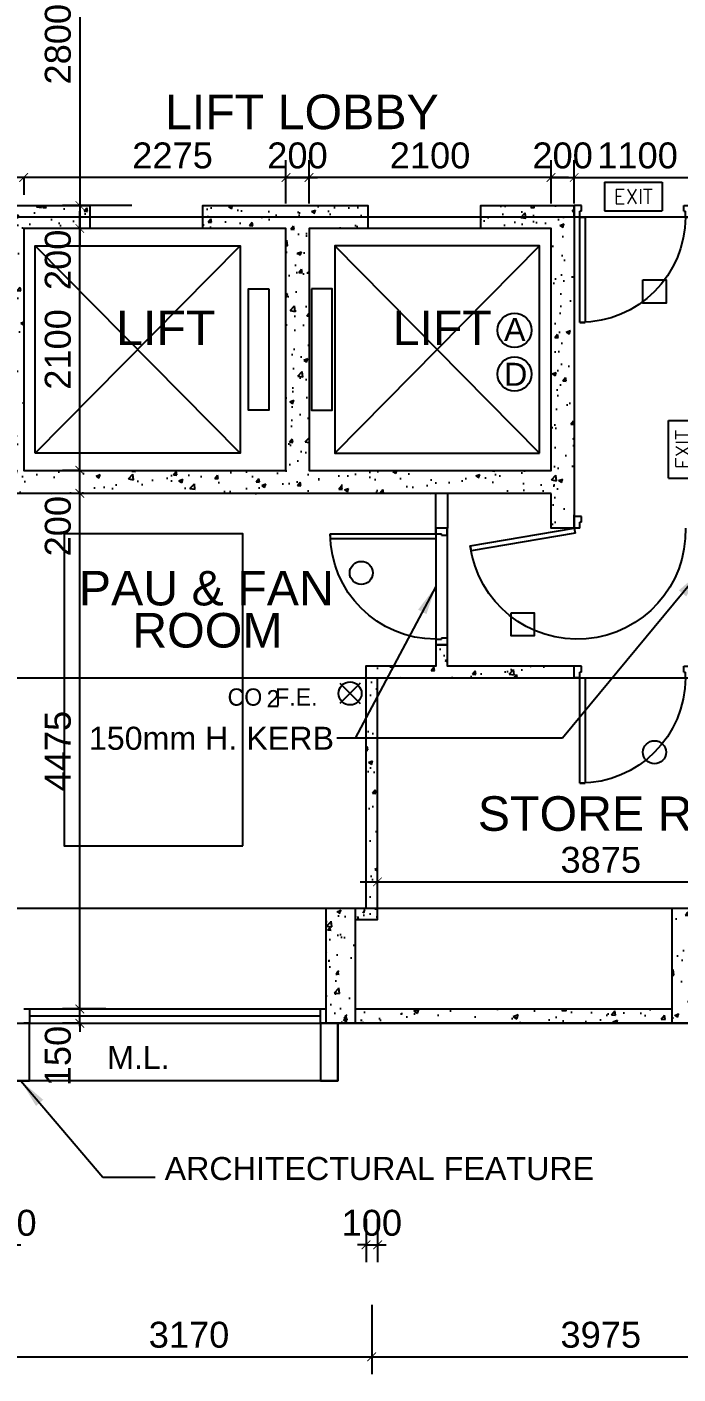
# Model space of a CAD drawing. Header units: millimetres. Extents: x 1500 to 71987, y 7230 to 49618.
# Drawn here: x 46278 to 51926, y 16955 to 28650 of the extents above; entities that cross this region are included whole.
import ezdxf
from ezdxf.enums import TextEntityAlignment as Align

# ---------------------------------------------------------------- set-up
doc = ezdxf.new("R2010")
doc.units = ezdxf.units.MM
doc.header["$MEASUREMENT"] = 0
doc.linetypes.add('CENTERX2', pattern=[101.6, 63.5, -12.7, 12.7, -12.7])
doc.layers.get('0').update_dxf_attribs({"color": 8})
doc.layers.get('Defpoints').update_dxf_attribs({"color": 8})
for name, color, linetype in [('Architectural Features', 8, 'Continuous'), ('arrow', 8, 'Continuous'), ('DLN314__', 8, 'Continuous'), ('DLN315__', 8, 'Continuous'), ('Door', 8, 'Continuous'), ('FS', 8, 'Continuous'), ('FSD', 8, 'Continuous'), ('GBP Dim', 8, 'Continuous'), ('GBP Text 200', 8, 'Continuous'), ('GBP Text 250', 8, 'Continuous'), ('grid', 8, 'CENTERX2'), ('hatch', 8, 'Continuous'), ('Kerb', 8, 'Continuous'), ('Lift', 8, 'Continuous'), ('metal louvres', 8, 'Continuous'), ('PLINTH', 8, 'Continuous'), ('TEXT Ref', 8, 'Continuous'), ('WALL-NEW', 8, 'Continuous'), ('WALL-STRUCTURE', 8, 'Continuous')]:
    doc.layers.add(name, color=color, linetype=linetype)
doc.styles.add('BH', font='arial.ttf')
doc.styles.add('ROMANS', font='romans.shx')
doc.styles.add('SWIS721LT750', font='swissl.ttf')
doc.dimstyles.new('200 GBP', dxfattribs={"dimscale": 1.5, "dimtxt": 150, "dimasz": 50, "dimexe": 100, "dimexo": 50, "dimgap": 50, "dimtad": 1, "dimdec": 0, "dimzin": 0, "dimdsep": 46, "dimtxsty": 'BH', "dimblk": 'ARCHTICK', "dimcen": 0.09, "dimdle": 100, "dimclrd": 9, "dimclre": 9, "dimclrt": 1, "dimadec": 0, "dimazin": 0, "dimtfac": 1, "dimtdec": 0, "dimtix": 1, "dimtmove": 2, "dimatfit": 3, "dimldrblk": 'ARCHTICK', "dimfxl": 300, "dimfxlon": 1, "dimtolj": 1, "dimtzin": 0, "dimarcsym": 0})
doc.dimstyles.get("Standard").update_dxf_attribs({"dimtxt": 0.18, "dimasz": 0.18, "dimexe": 0.18, "dimexo": 0.0625, "dimgap": 0.09, "dimtad": 0, "dimtih": 1, "dimtoh": 1, "dimdec": 4, "dimzin": 0, "dimdsep": 46, "dimtxsty": 'Standard', "dimcen": 0.09, "dimadec": 0, "dimazin": 0, "dimtfac": 1, "dimtdec": 4, "dimtofl": 0, "dimtmove": 0, "dimatfit": 3, "dimfxl": 1, "dimtolj": 1, "dimtzin": 0, "dimarcsym": 0})

# ---------------------------------------------------------------- blocks, each defined once
blk = doc.blocks.new('DR1CL2')
at = {"layer": 'Door'}
for p, q in [((50, 0), (0, 0)), ((0, 0), (0, -75)), ((50, 0), (50, -50)), ((0, -75), (0, -100)), ((62.5, -100), (0, -100)), ((62.5, -50), (50, -50)), ((62.5, -50), (62.5, -100))]:
    blk.add_line(p, q, dxfattribs=at)
blk = doc.blocks.new('DR1CD')
at = {"layer": 'Door'}
for p, q in [((0, 1), (45, 1)), ((0, 1), (0, 0)), ((45, 0), (45, 1)), ((0, 0), (45, 0))]:
    blk.add_line(p, q, dxfattribs=at)
blk = doc.blocks.new('DR1CM')
at = {"layer": 'Door'}
blk.add_arc((0, 0), 1, 0, 90, dxfattribs=at)
blk = doc.blocks.new('DR1CR2')
at = {"layer": 'Door'}
for p, q in [((-50, 0), (-50, -50)), ((-50, 0), (0, 0)), ((0, 0), (0, -75)), ((-62.5, -50), (-50, -50)), ((-62.5, -50), (-62.5, -100)), ((-62.5, -100), (0, -100)), ((0, -75), (0, -100))]:
    blk.add_line(p, q, dxfattribs=at)
blk = doc.blocks.new('door')
at = {"layer": 'DLN315__', "xscale": -915, "yscale": 915, "zscale": 915, "rotation": 4.0455638838921e-10}
blk.add_blockref('DR1CM', (3736, 37037), dxfattribs=at)
at = {"layer": 'DLN315__', "xscale": -1, "yscale": 915}
blk.add_blockref('DR1CD', (3736, 37037), dxfattribs=at)
at = {"layer": 'DLN315__', "xscale": -1}
for name, p in [('DR1CR2', (2771, 37037)), ('DR1CL2', (3786, 37037))]:
    blk.add_blockref(name, p, dxfattribs=at)
blk = doc.blocks.new('FSEX-V01')
for p, q in [((0, 300), (0, 0)), ((0, 300), (600, 300)), ((600, 300), (600, 0)), ((0, 0), (600, 0))]:
    blk.add_line(p, q)
at = {"style": 'ROMANS'}
blk.add_text('EXIT', height=150, dxfattribs=at).set_placement((300, 150), align=Align.MIDDLE)
blk = doc.blocks.new('A$C65CE4B9A')
at = {"layer": 'grid', "ltscale": 200}
for p, q in [((-66500, -8450), (0, -8450)), ((-66500, -12450), (0, -12450)), ((-66500, -14450), (0, -14450)), ((-66500, -15450), (0, -15450))]:
    blk.add_line(p, q, dxfattribs=at)
blk = doc.blocks.new('_ArchTick')
at = {"color": 0, "const_width": 0.1}
blk.add_lwpolyline([(0.5, 0.5), (-0.5, -0.5)], dxfattribs=at)
blk = doc.blocks.new('*D135')
at = {"layer": 'Defpoints', "color": 0, "transparency": 16777216}
for p in [(47445, 29900), (46737, 27100), (47445, 27100)]:
    blk.add_point(p, dxfattribs=at)
at = {"layer": 'GBP Dim', "color": 9, "lineweight": -2, "transparency": 16777216}
for p, q in [((46737, 30050), (46737, 26950)), ((47187, 29900), (46587, 29900)), ((47187, 27100), (46587, 27100))]:
    blk.add_line(p, q, dxfattribs=at)
at = {"layer": 'GBP Dim', "color": 9, "lineweight": -2, "transparency": 16777216, "xscale": 75, "yscale": 75, "zscale": 75}
for p, rotation in [((46737, 29900), 90), ((46737, 27100), 270)]:
    blk.add_blockref('_ArchTick', p, dxfattribs=dict(at, rotation=rotation))
at = {"layer": 'GBP Dim', "transparency": 16777216, "insert": (46547, 28500), "char_height": 225, "attachment_point": 5, "rotation": 90, "style": 'BH'}
blk.add_mtext('\\A1;2800', dxfattribs=at)
blk = doc.blocks.new('*D71')
at = {"layer": 'Defpoints', "color": 0, "transparency": 16777216}
for p in [(46099, 20228), (49269, 20000), (49269, 17105)]:
    blk.add_point(p, dxfattribs=at)
at = {"layer": 'GBP Dim', "color": 9, "lineweight": -2, "transparency": 16777216}
for p, q in [((46099, 17555), (46099, 16955)), ((49269, 17555), (49269, 16955)), ((45949, 17105), (49419, 17105))]:
    blk.add_line(p, q, dxfattribs=at)
at = {"layer": 'GBP Dim', "color": 9, "lineweight": -2, "transparency": 16777216, "xscale": 75, "yscale": 75, "zscale": 75, "rotation": 180}
blk.add_blockref('_ArchTick', (46099, 17105), dxfattribs=at)
at = {"layer": 'GBP Dim', "color": 9, "lineweight": -2, "transparency": 16777216, "xscale": 75, "yscale": 75, "zscale": 75}
blk.add_blockref('_ArchTick', (49269, 17105), dxfattribs=at)
at = {"layer": 'GBP Dim', "transparency": 16777216, "insert": (47684, 17295), "char_height": 225, "attachment_point": 5, "style": 'BH'}
blk.add_mtext('\\A1;3170', dxfattribs=at)
blk = doc.blocks.new('*D72')
at = {"layer": 'Defpoints', "color": 0, "transparency": 16777216}
for p in [(49269, 20000), (53244, 19128), (53244, 17105)]:
    blk.add_point(p, dxfattribs=at)
at = {"layer": 'GBP Dim', "color": 9, "lineweight": -2, "transparency": 16777216}
for p, q in [((49269, 17555), (49269, 16955)), ((53244, 17555), (53244, 16955)), ((49119, 17105), (53394, 17105))]:
    blk.add_line(p, q, dxfattribs=at)
at = {"layer": 'GBP Dim', "color": 9, "lineweight": -2, "transparency": 16777216, "xscale": 75, "yscale": 75, "zscale": 75, "rotation": 180}
blk.add_blockref('_ArchTick', (49269, 17105), dxfattribs=at)
at = {"layer": 'GBP Dim', "color": 9, "lineweight": -2, "transparency": 16777216, "xscale": 75, "yscale": 75, "zscale": 75}
blk.add_blockref('_ArchTick', (53244, 17105), dxfattribs=at)
at = {"layer": 'GBP Dim', "transparency": 16777216, "insert": (51256, 17295), "char_height": 225, "attachment_point": 5, "style": 'BH'}
blk.add_mtext('\\A1;3975', dxfattribs=at)
blk = doc.blocks.new('*D26')
at = {"layer": 'Defpoints', "color": 0, "transparency": 16777216}
for p in [(46737, 24600), (47563, 24600), (47563, 20125)]:
    blk.add_point(p, dxfattribs=at)
at = {"layer": 'GBP Dim', "color": 9, "lineweight": -2, "transparency": 16777216}
for p, q in [((46737, 19975), (46737, 24750)), ((46962, 24600), (46587, 24600)), ((46962, 20125), (46587, 20125))]:
    blk.add_line(p, q, dxfattribs=at)
at = {"layer": 'GBP Dim', "color": 9, "lineweight": -2, "transparency": 16777216, "xscale": 75, "yscale": 75, "zscale": 75}
for p, rotation in [((46737, 24600), 90), ((46737, 20125), 270)]:
    blk.add_blockref('_ArchTick', p, dxfattribs=dict(at, rotation=rotation))
at = {"layer": 'GBP Dim', "transparency": 16777216, "insert": (46547, 22363), "char_height": 225, "attachment_point": 5, "rotation": 90, "style": 'BH'}
blk.add_mtext('\\A1;4475', dxfattribs=at)
blk = doc.blocks.new('*D30')
at = {"layer": 'Defpoints', "color": 0, "transparency": 16777216}
for p in [(46737, 24800), (46737, 24800), (46737, 24600)]:
    blk.add_point(p, dxfattribs=at)
at = {"layer": 'GBP Dim', "color": 9, "lineweight": -2, "transparency": 16777216}
for p, q in [((46737, 24450), (46737, 24950)), ((46737, 24800), (46587, 24800)), ((46737, 24600), (46587, 24600))]:
    blk.add_line(p, q, dxfattribs=at)
at = {"layer": 'GBP Dim', "color": 9, "lineweight": -2, "transparency": 16777216, "xscale": 75, "yscale": 75, "zscale": 75}
for p, rotation in [((46737, 24800), 90), ((46737, 24600), 270)]:
    blk.add_blockref('_ArchTick', p, dxfattribs=dict(at, rotation=rotation))
at = {"layer": 'GBP Dim', "transparency": 16777216, "insert": (46547, 24316), "char_height": 225, "attachment_point": 5, "rotation": 90, "style": 'BH'}
blk.add_mtext('\\A1;200', dxfattribs=at)
blk = doc.blocks.new('*D31')
at = {"layer": 'Defpoints', "color": 0, "transparency": 16777216}
for p in [(46737, 26900), (46737, 26900), (46737, 24800)]:
    blk.add_point(p, dxfattribs=at)
at = {"layer": 'GBP Dim', "color": 9, "lineweight": -2, "transparency": 16777216}
for p, q in [((46737, 24650), (46737, 27050)), ((46737, 26900), (46587, 26900)), ((46737, 24800), (46587, 24800))]:
    blk.add_line(p, q, dxfattribs=at)
at = {"layer": 'GBP Dim', "color": 9, "lineweight": -2, "transparency": 16777216, "xscale": 75, "yscale": 75, "zscale": 75}
for p, rotation in [((46737, 26900), 90), ((46737, 24800), 270)]:
    blk.add_blockref('_ArchTick', p, dxfattribs=dict(at, rotation=rotation))
at = {"layer": 'GBP Dim', "transparency": 16777216, "insert": (46547, 25850), "char_height": 225, "attachment_point": 5, "rotation": 90, "style": 'BH'}
blk.add_mtext('\\A1;2100', dxfattribs=at)
blk = doc.blocks.new('*D32')
at = {"layer": 'Defpoints', "color": 0, "transparency": 16777216}
for p in [(46737, 27100), (46737, 26900), (46737, 26900)]:
    blk.add_point(p, dxfattribs=at)
at = {"layer": 'GBP Dim', "color": 9, "lineweight": -2, "transparency": 16777216}
for p, q in [((46737, 27250), (46737, 26750)), ((46737, 27100), (46587, 27100)), ((46737, 26900), (46587, 26900))]:
    blk.add_line(p, q, dxfattribs=at)
at = {"layer": 'GBP Dim', "color": 9, "lineweight": -2, "transparency": 16777216, "xscale": 75, "yscale": 75, "zscale": 75}
for p, rotation in [((46737, 27100), 90), ((46737, 26900), 270)]:
    blk.add_blockref('_ArchTick', p, dxfattribs=dict(at, rotation=rotation))
at = {"layer": 'GBP Dim', "transparency": 16777216, "insert": (46547, 26628), "char_height": 225, "attachment_point": 5, "rotation": 90, "style": 'BH'}
blk.add_mtext('\\A1;200', dxfattribs=at)
blk = doc.blocks.new('*D33')
at = {"layer": 'Defpoints', "color": 0, "transparency": 16777216}
for p in [(48725, 27343), (50825, 27000), (48725, 26800)]:
    blk.add_point(p, dxfattribs=at)
at = {"layer": 'GBP Dim', "color": 9, "lineweight": -2, "transparency": 16777216}
for p, q in [((48725, 27118), (48725, 27493)), ((50825, 27118), (50825, 27493)), ((50975, 27343), (48575, 27343))]:
    blk.add_line(p, q, dxfattribs=at)
at = {"layer": 'GBP Dim', "color": 9, "lineweight": -2, "transparency": 16777216, "xscale": 75, "yscale": 75, "zscale": 75, "rotation": 180}
blk.add_blockref('_ArchTick', (48725, 27343), dxfattribs=at)
at = {"layer": 'GBP Dim', "color": 9, "lineweight": -2, "transparency": 16777216, "xscale": 75, "yscale": 75, "zscale": 75}
blk.add_blockref('_ArchTick', (50825, 27343), dxfattribs=at)
at = {"layer": 'GBP Dim', "transparency": 16777216, "insert": (49775, 27533), "char_height": 225, "attachment_point": 5, "style": 'BH'}
blk.add_mtext('\\A1;2100', dxfattribs=at)
blk = doc.blocks.new('*D34')
at = {"layer": 'Defpoints', "color": 0, "transparency": 16777216}
for p in [(46250, 27375), (46250, 27343), (48525, 26800)]:
    blk.add_point(p, dxfattribs=at)
at = {"layer": 'GBP Dim', "color": 9, "lineweight": -2, "transparency": 16777216}
for p, q in [((48525, 27118), (48525, 27493)), ((48675, 27343), (46100, 27343)), ((46250, 27343), (46250, 27193))]:
    blk.add_line(p, q, dxfattribs=at)
at = {"layer": 'GBP Dim', "color": 9, "lineweight": -2, "transparency": 16777216, "xscale": 75, "yscale": 75, "zscale": 75, "rotation": 180}
blk.add_blockref('_ArchTick', (46250, 27343), dxfattribs=at)
at = {"layer": 'GBP Dim', "color": 9, "lineweight": -2, "transparency": 16777216, "xscale": 75, "yscale": 75, "zscale": 75}
blk.add_blockref('_ArchTick', (48525, 27343), dxfattribs=at)
at = {"layer": 'GBP Dim', "transparency": 16777216, "insert": (47541, 27533), "char_height": 225, "attachment_point": 5, "style": 'BH'}
blk.add_mtext('\\A1;2275', dxfattribs=at)
blk = doc.blocks.new('*D35')
at = {"layer": 'Defpoints', "color": 0, "transparency": 16777216}
for p in [(52125, 27343), (51025, 27000), (52125, 27000)]:
    blk.add_point(p, dxfattribs=at)
at = {"layer": 'GBP Dim', "color": 9, "lineweight": -2, "transparency": 16777216}
for p, q in [((51025, 27118), (51025, 27493)), ((52125, 27118), (52125, 27493)), ((50875, 27343), (52275, 27343))]:
    blk.add_line(p, q, dxfattribs=at)
at = {"layer": 'GBP Dim', "color": 9, "lineweight": -2, "transparency": 16777216, "xscale": 75, "yscale": 75, "zscale": 75, "rotation": 180}
blk.add_blockref('_ArchTick', (51025, 27343), dxfattribs=at)
at = {"layer": 'GBP Dim', "color": 9, "lineweight": -2, "transparency": 16777216, "xscale": 75, "yscale": 75, "zscale": 75}
blk.add_blockref('_ArchTick', (52125, 27343), dxfattribs=at)
at = {"layer": 'GBP Dim', "transparency": 16777216, "insert": (51575, 27533), "char_height": 225, "attachment_point": 5, "style": 'BH'}
blk.add_mtext('\\A1;1100', dxfattribs=at)
blk = doc.blocks.new('*D36')
at = {"layer": 'Defpoints', "color": 0, "transparency": 16777216}
for p in [(48725, 27343), (48525, 26800), (48725, 26800)]:
    blk.add_point(p, dxfattribs=at)
at = {"layer": 'GBP Dim', "color": 9, "lineweight": -2, "transparency": 16777216}
for p, q in [((48525, 27118), (48525, 27493)), ((48725, 27118), (48725, 27493)), ((48525, 27343), (48450, 27343)), ((48525, 27343), (48725, 27343)), ((48725, 27343), (48800, 27343))]:
    blk.add_line(p, q, dxfattribs=at)
at = {"layer": 'GBP Dim', "color": 9, "lineweight": -2, "transparency": 16777216, "xscale": 75, "yscale": 75, "zscale": 75}
blk.add_blockref('_ArchTick', (48525, 27343), dxfattribs=at)
at = {"layer": 'GBP Dim', "color": 9, "lineweight": -2, "transparency": 16777216, "xscale": 75, "yscale": 75, "zscale": 75, "rotation": 180}
blk.add_blockref('_ArchTick', (48725, 27343), dxfattribs=at)
at = {"layer": 'GBP Dim', "transparency": 16777216, "insert": (48625, 27533), "char_height": 225, "attachment_point": 5, "style": 'BH'}
blk.add_mtext('\\A1;200', dxfattribs=at)
blk = doc.blocks.new('*D37')
at = {"layer": 'Defpoints', "color": 0, "transparency": 16777216}
for p in [(51025, 27343), (50825, 27000), (51025, 27000)]:
    blk.add_point(p, dxfattribs=at)
at = {"layer": 'GBP Dim', "color": 9, "lineweight": -2, "transparency": 16777216}
for p, q in [((50825, 27118), (50825, 27493)), ((51025, 27118), (51025, 27493)), ((50825, 27343), (50750, 27343)), ((50825, 27343), (51025, 27343)), ((51025, 27343), (51100, 27343))]:
    blk.add_line(p, q, dxfattribs=at)
at = {"layer": 'GBP Dim', "color": 9, "lineweight": -2, "transparency": 16777216, "xscale": 75, "yscale": 75, "zscale": 75}
blk.add_blockref('_ArchTick', (50825, 27343), dxfattribs=at)
at = {"layer": 'GBP Dim', "color": 9, "lineweight": -2, "transparency": 16777216, "xscale": 75, "yscale": 75, "zscale": 75, "rotation": 180}
blk.add_blockref('_ArchTick', (51025, 27343), dxfattribs=at)
at = {"layer": 'GBP Dim', "transparency": 16777216, "insert": (50925, 27533), "char_height": 225, "attachment_point": 5, "style": 'BH'}
blk.add_mtext('\\A1;200', dxfattribs=at)
blk = doc.blocks.new('*D41')
at = {"layer": 'Defpoints', "color": 0, "transparency": 16777216}
for p in [(46737, 20125), (46737, 20125), (46737, 20000)]:
    blk.add_point(p, dxfattribs=at)
at = {"layer": 'GBP Dim', "color": 9, "lineweight": -2, "transparency": 16777216}
for p, q in [((46737, 20125), (46587, 20125)), ((46737, 20125), (46737, 20200)), ((46737, 20000), (46737, 20125)), ((46737, 20000), (46587, 20000)), ((46737, 20000), (46737, 19925))]:
    blk.add_line(p, q, dxfattribs=at)
at = {"layer": 'GBP Dim', "color": 9, "lineweight": -2, "transparency": 16777216, "xscale": 75, "yscale": 75, "zscale": 75}
for p, rotation in [((46737, 20125), 270), ((46737, 20000), 90)]:
    blk.add_blockref('_ArchTick', p, dxfattribs=dict(at, rotation=rotation))
at = {"layer": 'GBP Dim', "transparency": 16777216, "insert": (46547, 19716), "char_height": 225, "attachment_point": 5, "rotation": 90, "style": 'BH'}
blk.add_mtext('\\A1;150', dxfattribs=at)
blk = doc.blocks.new('*D43')
at = {"layer": 'Defpoints', "color": 0, "transparency": 16777216}
for p in [(46050, 19105, 0), (46150, 19126), (46150, 18077)]:
    blk.add_point(p, dxfattribs=at)
at = {"layer": 'GBP Dim', "color": 9, "lineweight": -2, "transparency": 16777216}
for p, q in [((46050, 18302), (46050, 17927)), ((46150, 18302), (46150, 17927)), ((46050, 18077), (45975, 18077)), ((46050, 18077), (46150, 18077)), ((46150, 18077), (46225, 18077))]:
    blk.add_line(p, q, dxfattribs=at)
at = {"layer": 'GBP Dim', "color": 9, "lineweight": -2, "transparency": 16777216, "xscale": 75, "yscale": 75, "zscale": 75}
blk.add_blockref('_ArchTick', (46050, 18077), dxfattribs=at)
at = {"layer": 'GBP Dim', "color": 9, "lineweight": -2, "transparency": 16777216, "xscale": 75, "yscale": 75, "zscale": 75, "rotation": 180}
blk.add_blockref('_ArchTick', (46150, 18077), dxfattribs=at)
at = {"layer": 'GBP Dim', "transparency": 16777216, "insert": (46100, 18267), "char_height": 225, "attachment_point": 5, "style": 'BH'}
blk.add_mtext('\\A1;100', dxfattribs=at)
blk = doc.blocks.new('*D233')
at = {"layer": 'Defpoints', "color": 0, "transparency": 16777216}
for p in [(49220, 19105, 0), (49320, 19126), (49320, 18077)]:
    blk.add_point(p, dxfattribs=at)
at = {"layer": 'GBP Dim', "color": 9, "lineweight": -2, "transparency": 16777216}
for p, q in [((49220, 18302), (49220, 17927)), ((49320, 18302), (49320, 17927)), ((49220, 18077), (49145, 18077)), ((49220, 18077), (49320, 18077)), ((49320, 18077), (49395, 18077))]:
    blk.add_line(p, q, dxfattribs=at)
at = {"layer": 'GBP Dim', "color": 9, "lineweight": -2, "transparency": 16777216, "xscale": 75, "yscale": 75, "zscale": 75}
blk.add_blockref('_ArchTick', (49220, 18077), dxfattribs=at)
at = {"layer": 'GBP Dim', "color": 9, "lineweight": -2, "transparency": 16777216, "xscale": 75, "yscale": 75, "zscale": 75, "rotation": 180}
blk.add_blockref('_ArchTick', (49320, 18077), dxfattribs=at)
at = {"layer": 'GBP Dim', "transparency": 16777216, "insert": (49270, 18267), "char_height": 225, "attachment_point": 5, "style": 'BH'}
blk.add_mtext('\\A1;100', dxfattribs=at)
blk = doc.blocks.new('*D290')
at = {"layer": 'Defpoints', "color": 0, "transparency": 16777216}
for p in [(53194, 21228), (49319, 20900), (53194, 20900)]:
    blk.add_point(p, dxfattribs=at)
at = {"layer": 'GBP Dim', "color": 9, "lineweight": -2, "transparency": 16777216}
for p, q in [((49319, 21003), (49319, 21378)), ((53194, 21003), (53194, 21378)), ((49169, 21228), (53344, 21228))]:
    blk.add_line(p, q, dxfattribs=at)
at = {"layer": 'GBP Dim', "color": 9, "lineweight": -2, "transparency": 16777216, "xscale": 75, "yscale": 75, "zscale": 75, "rotation": 180}
blk.add_blockref('_ArchTick', (49319, 21228), dxfattribs=at)
at = {"layer": 'GBP Dim', "color": 9, "lineweight": -2, "transparency": 16777216, "xscale": 75, "yscale": 75, "zscale": 75}
blk.add_blockref('_ArchTick', (53194, 21228), dxfattribs=at)
at = {"layer": 'GBP Dim', "transparency": 16777216, "insert": (51256, 21418), "char_height": 225, "attachment_point": 5, "style": 'BH'}
blk.add_mtext('\\A1;3875', dxfattribs=at)

msp = doc.modelspace()

# ---------------------------------------------------------------- hatches: boundary and pattern name
at = {"layer": 'hatch'}
h = msp.add_hatch(dxfattribs=at)
h.set_pattern_fill('AR-CONC', color=256, scale=50, style=0)
h.set_pattern_definition([(50, (-579051.98, 745630.23), (358.63009, -31.37607), [37.5, -412.5]), (355, (-579051.98, 745630.23), (-69.37567, 376.09607), [30, -330]), (100.4514, (-579022.1, 745627.62), (289.25469, 344.71977), [31.8701, -350.57106]), (46.1842, (-579052, 745730.23), (533.62052, -82.7595), [56.25, -618.75]), (96.6356, (-579007.5, 745723.34), (467.33135, 487.05894), [47.80514, -525.8565]), (351.1842, (-579052, 745730.23), (467.33097, 487.0593), [45, -495]), (21, (-579001.98, 745705.23), (298.45353, -201.309445), [37.5, -412.5]), (326, (-579001.98, 745705.23), (121.65767, 362.57502), [30, -330]), (71.4514, (-578977.1, 745688.46), (420.11131, 161.26525), [31.8701, -350.57106]), (37.5, (-579051.98, 745630.23), (6.079928, 166.446927), [0, -326, 0, -335, 0, -331.25]), (7.5, (-579051.98, 745630.23), (131.53477, 197.205856), [0, -191, 0, -318.5, 0, -126.25]), (327.5, (-579163.48, 745630.23), (266.911218, -11.277436), [0, -125, 0, -390, 0, -517.5]), (317.5, (-579213.48, 745630.23), (291.593085, 50.05249), [0, -162.5, 0, -259, 0, -367.5])])
edge = h.paths.add_edge_path()
edge.add_line((50214.4, 27100), (51025, 27100.1))
edge.add_line((51025, 27100.1), (51025, 24300))
edge.add_line((51025, 24300), (50825, 24300))
edge.add_line((50825, 24300), (50825, 24600.1))
edge.add_line((50825, 24600.1), (46050, 24600))
edge.add_line((46050, 24600), (46050, 27100))
edge.add_line((46050, 27100), (46822.5, 27100))
edge.add_line((46822.5, 27100), (46822.5, 26900.1))
edge.add_line((46822.5, 26900.1), (46250, 26900.1))
edge.add_line((46250, 26900.1), (46250, 24800.1))
edge.add_line((46250, 24800.1), (48525, 24800.1))
edge.add_line((48525, 24800.1), (48525, 26900.1))
edge.add_line((48525, 26900.1), (47802.5, 26900.1))
edge.add_line((47802.5, 26900.1), (47802.5, 27100.1))
edge.add_line((47802.5, 27100.1), (49235, 27100))
edge.add_line((49235, 27100), (49235, 26900.1))
edge.add_line((49235, 26900.1), (48725, 26900.1))
edge.add_line((48725, 26900.1), (48725, 24800.1))
edge.add_line((48725, 24800.1), (50825, 24800.1))
edge.add_line((50825, 24800.1), (50824.6, 26900.1))
edge.add_line((50824.6, 26900.1), (50214.4, 26900))
edge.add_line((50214.4, 26900), (50214.3, 27100))
h = msp.add_hatch(dxfattribs=at)
h.set_pattern_fill('AR-CONC', color=256, scale=50, style=0)
h.set_pattern_definition([(50, (49125, 20900), (358.63, -31.376), [37.5, -412.5]), (355, (49125, 20900), (-69.376, 376.096), [30, -330]), (100.451, (49154.9, 20897.38), (289.255, 344.72), [31.87, -350.57]), (46.184, (49125, 21000), (533.62, -82.76), [56.25, -618.75]), (96.636, (49169.47, 20993.1), (467.33, 487.06), [47.805, -525.86]), (351.184, (49125, 21000), (467.33, 487.06), [45, -495]), (21, (49175, 20975), (298.454, -201.31), [37.5, -412.5]), (326, (49175, 20975), (121.658, 362.575), [30, -330]), (71.451, (49199.87, 20958.22), (420.11, 161.265), [31.87, -350.57]), (37.5, (49125, 20900), (6.08, 166.447), [0, -326, 0, -335, 0, -331.25]), (7.5, (49125, 20900), (131.535, 197.206), [0, -191, 0, -318.5, 0, -126.25]), (327.5, (49013.5, 20900), (266.911, -11.2774), [0, -125, 0, -390, 0, -517.5]), (317.5, (48963.5, 20900), (291.593, 50.052), [0, -162.5, 0, -259, 0, -367.5])])
edge = h.paths.add_edge_path()
edge.add_line((49125, 20900), (49318.7, 20900))
edge.add_line((49318.7, 20900), (49318.7, 23000))
edge.add_line((49318.7, 23000), (51025, 23000))
edge.add_line((51025, 23000), (51025, 23100))
edge.add_line((51025, 23100), (49925, 23100))
edge.add_line((49925, 23100), (49925, 23285))
edge.add_line((49925, 23285), (49825, 23285))
edge.add_line((49825, 23285), (49825, 23100))
edge.add_line((49825, 23100), (49218.7, 23100))
edge.add_line((49218.7, 23100), (49218.7, 21000))
h = msp.add_hatch(dxfattribs=at)
h.set_pattern_fill('AR-CONC', color=256, scale=2, style=0)
h.set_pattern_definition([(50, (-576161.28, 762350.3), (364.36934, -31.87817), [38.1, -419.1]), (355, (-576161.28, 762350.3), (-70.48565, 382.11329), [30.48, -335.28]), (100.451, (-576130.9, 762347.65), (293.885, 350.23338), [32.38, -356.18]), (46.1842, (-576161.3, 762451.9), (542.15808, -84.08466), [57.15, -628.65]), (96.6356, (-576116.1, 762444.9), (474.80847, 494.8511), [48.57, -534.27]), (351.184, (-576161.3, 762451.9), (474.8092, 494.85024), [45.72, -502.92]), (21, (-576110.48, 762426.5), (303.22976, -204.53104), [38.1, -419.1]), (326, (-576110.48, 762426.5), (123.60406, 368.37593), [30.48, -335.28]), (71.4514, (-576085.2, 762409.46), (426.83298, 163.84572), [32.38, -356.18]), (37.5, (-576161.28, 762350.3), (6.177207, 169.110078), [0, -331.216, 0, -340.36, 0, -336.55]), (7.5, (-576161.28, 762350.3), (133.639325, 200.36115), [0, -194.056, 0, -323.596, 0, -128.27]), (327.5, (-576274.56, 762350.3), (271.18119, -11.457488), [0, -127, 0, -396.24, 0, -525.78]), (317.5, (-576325.36, 762350.3), (296.25836, 50.85298), [0, -165.1, 0, -263.144, 0, -373.38])])
h.paths.add_polyline_path([(49125, 20000), (48875, 20000), (48875, 21000), (49125, 21000)])
h = msp.add_hatch(dxfattribs=at)
h.set_pattern_fill('AR-CONC', color=256, scale=50, style=0)
h.set_pattern_definition([(50, (323672.64, -85897.1), (358.6301, -31.37607), [37.5, -412.5]), (355, (323672.64, -85897.1), (-69.37567, 376.09607), [30, -330]), (100.4514, (323702.53, -85899.7), (289.2547, 344.71977), [31.8701, -350.57106]), (46.1842, (323672.64, -85797.1), (533.6205, -82.7595), [56.25, -618.75]), (96.6356, (323717.1, -85804), (467.33135, 487.0589), [47.8051, -525.8565]), (351.1842, (323672.64, -85797.1), (467.331, 487.0593), [45, -495]), (21, (323722.64, -85822.1), (298.45353, -201.30945), [37.5, -412.5]), (326, (323722.64, -85822.1), (121.65767, 362.575), [30, -330]), (71.4514, (323747.5, -85838.86), (420.1113, 161.26525), [31.8701, -350.57106]), (37.5, (323672.64, -85897.09), (6.07993, 166.446927), [0, -326, 0, -335, 0, -331.25]), (7.5, (323672.64, -85897.09), (131.53477, 197.20586), [0, -191, 0, -318.5, 0, -126.25]), (327.5, (323561.14, -85897.09), (266.91122, -11.277436), [0, -125, 0, -390, 0, -517.5]), (317.5, (323511.14, -85897.09), (291.59308, 50.0525), [0, -162.5, 0, -259, 0, -367.5])])
h.paths.add_polyline_path([(49318.7, 21000), (49125, 21000), (49125, 20900.1), (49318.7, 20900.1)])
h = msp.add_hatch(dxfattribs=at)
h.set_pattern_fill('AR-CONC', color=256, scale=2, style=0)
h.set_pattern_definition([(50, (-575904.37, 762350.3), (364.36934, -31.87817), [38.1, -419.1]), (355, (-575904.37, 762350.3), (-70.48565, 382.11329), [30.48, -335.28]), (100.451, (-575874, 762347.66), (293.885, 350.23338), [32.38, -356.18]), (46.1842, (-575904.37, 762451.9), (542.15808, -84.08466), [57.15, -628.65]), (96.6356, (-575859.2, 762444.9), (474.80847, 494.8511), [48.57, -534.27]), (351.184, (-575904.37, 762451.9), (474.8092, 494.85024), [45.72, -502.92]), (21, (-575853.57, 762426.5), (303.22976, -204.53104), [38.1, -419.1]), (326, (-575853.57, 762426.5), (123.60406, 368.37593), [30.48, -335.28]), (71.4514, (-575828.3, 762409.47), (426.83298, 163.84572), [32.38, -356.18]), (37.5, (-575904.37, 762350.31), (6.177207, 169.110078), [0, -331.216, 0, -340.36, 0, -336.55]), (7.5, (-575904.37, 762350.31), (133.639325, 200.36115), [0, -194.056, 0, -323.596, 0, -128.27]), (327.5, (-576017.65, 762350.31), (271.18119, -11.457488), [0, -127, 0, -396.24, 0, -525.78]), (317.5, (-576068.45, 762350.31), (296.25836, 50.85298), [0, -165.1, 0, -263.144, 0, -373.38])])
h.paths.add_polyline_path([(52125, 20000), (51875, 20000), (51875, 21000), (52125, 21000)])
h = msp.add_hatch(dxfattribs=at)
h.set_pattern_fill('AR-CONC', color=256, scale=60, style=0)
h.set_pattern_definition([(50, (323672.64, -85897.1), (430.3561, -37.6513), [45, -495]), (355, (323672.64, -85897.1), (-83.2508, 451.3153), [36, -396]), (100.4514, (323708.5, -85900.22), (347.1056, 413.6637), [38.2441, -420.68527]), (46.1842, (323672.64, -85777.1), (640.3446, -99.3114), [67.5, -742.5]), (96.6356, (323726, -85785.36), (560.7976, 584.4707), [57.3662, -631.0278]), (351.1842, (323672.64, -85777.1), (560.7972, 584.4712), [54, -594]), (21, (323732.64, -85807.1), (358.14423, -241.57133), [45, -495]), (326, (323732.64, -85807.1), (145.9892, 435.09), [36, -396]), (71.4514, (323762.5, -85827.2), (504.1336, 193.5183), [38.2441, -420.68527]), (37.5, (323672.64, -85897.09), (7.29591, 199.73631), [0, -391.2, 0, -402, 0, -397.5]), (7.5, (323672.64, -85897.09), (157.84172, 236.64703), [0, -229.2, 0, -382.2, 0, -151.5]), (327.5, (323538.84, -85897.09), (320.29346, -13.53292), [0, -150, 0, -468, 0, -621]), (317.5, (323478.84, -85897.1), (349.9117, 60.063), [0, -195, 0, -310.8, 0, -441])])
h.paths.add_polyline_path([(49125, 20125), (49125, 20000), (51875, 20000), (51875, 20125)])

# ---------------------------------------------------------------- linework, layer by layer
at = {"layer": 'Architectural Features', "ltscale": 50}
for points in [[(48975.9, 20000), (48975.9, 19500), (43150, 19500), (43150, 20000)], [(46150.9, 20000), (46150.9, 19500), (46300.9, 19500), (46300.9, 20000)], [(48825.9, 20000), (48825.9, 19500), (48975.9, 19500), (48975.9, 20000)]]:
    msp.add_lwpolyline(points, dxfattribs=at)
at = {"layer": 'DLN314__', "ltscale": 20}
for points in [[(46300.9, 20124.9), (48825.9, 20125)], [(48825.9, 20062.5), (46300.9, 20062.5)], [(46300.9, 20000), (48825.9, 20000.1)]]:
    msp.add_lwpolyline(points, dxfattribs=at)
at = {"layer": 'Door'}
msp.add_lwpolyline([(51990, 24300, -0.9488826), (50123, 24146.3)], format="xyb", dxfattribs=at)
at = {"layer": 'FSD'}
for points in [[(51622, 26453), (51822, 26453), (51822, 26253), (51622, 26253), (51622, 26453)], [(50478, 23563.1), (50678, 23563.1), (50678, 23363.1), (50478, 23363.1), (50478, 23563.1)], [(49169.3, 22952), (48992.5, 22775.2)], [(48992.5, 22952), (49169.3, 22775.2)]]:
    msp.add_lwpolyline(points, dxfattribs=at)
for centre in [(49178, 23910.5), (49080.9, 22863.6), (51722, 22353)]:
    msp.add_circle(centre, 100, dxfattribs=at)
at = {"layer": 'Kerb'}
for p, q in [((49825, 24300), (49825, 23285)), ((49925, 23285), (49925, 24300))]:
    msp.add_line(p, q, dxfattribs=at)
at = {"layer": 'Lift'}
for points in [[(47802.5, 26900.1), (46822.5, 26900.1)], [(50214.4, 26900.1), (49235, 26900.1)], [(46350, 24950), (48126.7, 26750)], [(46350, 26750), (48126.7, 24950)], [(50725, 24950), (48948.3, 26750)], [(50725, 26750), (48948.3, 24950)]]:
    msp.add_lwpolyline(points, dxfattribs=at)
for points in [[(46350, 24950), (46350, 26750), (48126.7, 26750), (48126.7, 24950)], [(50725, 24950), (50725, 26750), (48948.3, 26750), (48948.3, 24950)], [(48377.6, 26376), (48377.6, 25324), (48200, 25324), (48200, 26376)], [(48747.8, 26376.1), (48747.8, 25324.1), (48925.4, 25324.1), (48925.4, 26376.1)]]:
    msp.add_lwpolyline(points, close=True, dxfattribs=at)
at = {"layer": 'PLINTH'}
msp.add_lwpolyline([(48150, 21539.9), (48150, 24250), (46600, 24250), (46600, 21539.9), (48150, 21539.9)], dxfattribs=at)
at = {"layer": 'TEXT Ref'}
for centre in [(50508, 26016.4), (50508, 25636.4)]:
    msp.add_circle(centre, 148.3, dxfattribs=at)
at = {"layer": 'WALL-NEW'}
for points in [[(49925, 24600), (49925, 24300), (49825, 24300), (49825, 24600)], [(49125, 20900), (49318.7, 20900), (49318.7, 23000), (51025, 23000), (51025, 23100), (49925, 23100), (49925, 23285), (49825, 23285), (49825, 23100), (49218.7, 23100), (49218.7, 21000)], [(46250, 20125), (46300.9, 20125), (46300.9, 20000), (46250, 20000)], [(48875, 20000), (48875, 20000), (48825.9, 20000), (48825.9, 20125), (48875, 20125)], [(49125, 20125), (49125, 20125), (51875, 20125)], [(49125, 20125), (49125, 20125), (51875, 20125)], [(51875, 20000), (51875, 20000), (49125, 20000)], [(51875, 20000), (51875, 20000), (49125, 20000)]]:
    msp.add_lwpolyline(points, dxfattribs=at)
at = {"layer": 'WALL-STRUCTURE'}
for points in [[(50825, 24600.1), (46050, 24600.1), (46050, 27100.1), (46822.5, 27100.1), (46822.5, 26900.1), (46250, 26900.1), (46250, 24800.1), (48525, 24800.1), (48525, 26900.1), (47802.5, 26900.1), (47802.5, 27100.1), (49235, 27100), (49235, 26900), (48725, 26900.1), (48725, 24800.1), (50825, 24800.1), (50825, 26900.1), (50214.4, 26900), (50214.4, 27100), (51025, 27100.1), (51025, 24300), (50825, 24300), (50825, 24600)], [(48875, 20000), (48875, 21000), (49125, 21000), (49125, 20000)], [(51875, 20000), (51875, 21000), (52125, 21000), (52125, 20000), (51875, 20000)], [(49125, 20000), (49125, 20000), (48875, 20000), (48875, 20000)]]:
    msp.add_lwpolyline(points, dxfattribs=at)

# ---------------------------------------------------------------- block references
at = {"layer": 'Door'}
for p, rotation in [((54810.9, 64036.6), 180.0000416214653), ((86861.6, 20514.1), 90.00004162146519), ((54811, 60036.6), 179.9999583785348)]:
    msp.add_blockref('door', p, dxfattribs=dict(at, rotation=rotation))
at = {"layer": 'Door', "xscale": -1, "rotation": 180}
msp.add_blockref('DR1CL2', (51025, 24300), dxfattribs=at)
at = {"layer": 'Door', "xscale": -1, "yscale": 915, "rotation": 99.6670851291934}
msp.add_blockref('DR1CD', (51025, 24300), dxfattribs=at)
at = {"layer": 'FS', "xscale": 0.8333333332557231, "yscale": 0.8333333332557231, "zscale": 0.8333333332557231}
msp.add_blockref('FSEX-V01', (51287.6, 27053.1), dxfattribs=at)
at = {"layer": 'FS', "xscale": 0.8333333334885538, "yscale": 0.8333333334885538, "zscale": 0.8333333334885538, "rotation": 90}
msp.add_blockref('FSEX-V01', (52094.7, 24732.6), dxfattribs=at)
at = {"layer": 'TEXT Ref'}
msp.add_blockref('A$C65CE4B9A', (69000, 35450), dxfattribs=at)

# ---------------------------------------------------------------- texts
at = {"layer": 'FSD', "char_height": 150, "width": 1512.981, "attachment_point": 7, "style": 'SWIS721LT750'}
for s, insert in [('{\\fUnivers|b0|i0|c0|p34;CO  F.E.}', (48018.4, 22755.3)), ('{\\fUnivers|b0|i0|c0|p34;2}', (48357.5, 22742.9))]:
    msp.add_mtext(s, dxfattribs=dict(at, insert=insert))
at = {"layer": 'GBP Text 200', "style": 'BH'}
msp.add_text('150mm H. KERB', height=200, rotation=360, dxfattribs=at).set_placement((46815, 22374.8))
msp.add_text('ARCHITECTURAL FEATURE', height=200, dxfattribs=at).set_placement((47472.7, 18639.5))
at = {"layer": 'GBP Text 250', "style": 'BH'}
for s, p in [('LIFT LOBBY', (48662.9, 27762.2)), ('LIFT', (47482.4, 25887.7)), ('LIFT', (49880.7, 25887.7)), ('PAU & FAN ', (47892.5, 23628)), ('ROOM', (47843.4, 23262.3)), ('STORE RM', (51295.2, 21671.2))]:
    msp.add_text(s, height=300, dxfattribs=at).set_placement(p, align=Align.CENTER)
at = {"layer": 'metal louvres', "style": 'BH'}
msp.add_text('M.L.', height=200, rotation=0.00004, dxfattribs=at).set_placement((47244.8, 19603.5), align=Align.CENTER)
at = {"layer": 'TEXT Ref', "style": 'BH'}
for s, p in [('A', (50416.7, 25923.9)), ('D', (50417.6, 25534.4))]:
    msp.add_text(s, height=200, dxfattribs=at).set_placement(p)

# ---------------------------------------------------------------- dimensions: what is measured, and where the dimension line sits
at = {"layer": 'GBP Dim'}
for base, p1, p2, override, picture, middle in [((46736.8, 27100.1), (47444.8, 29899.9), (47444.8, 27100.1), {"dimclrt": 256}, '*D135', (46546.9, 28500)), ((46736.8, 26900.1), (46736.8, 24800.1), (46736.8, 26900.1), {"dimclrt": 256, "dimfxl": 150}, '*D31', (46546.9, 25850.1)), ((46736.8, 24600.1), (47563.4, 20124.9), (47563.4, 24600.1), {"dimclrt": 256, "dimfxl": 150}, '*D26', (46547.4, 22362.5))]:
    dim = msp.add_linear_dim(base=base, p1=p1, p2=p2, angle=90, dimstyle='200 GBP', override=override, dxfattribs=at)
    dim.commit()
    dim.dimension.update_dxf_attribs({"geometry": picture, "text_midpoint": middle})
for base, p1, p2, override, picture, middle in [((46249.8, 27343.1), (48524.8, 26800.1), (46249.8, 27374.9), {"dimasz": 50, "dimexe": 100, "dimclrt": 256, "dimfxl": 150, "dimfxlon": 1}, '*D34', (47541.1, 27533)), ((46150.3, 18077.2), (46050.3, 19105.4, 0), (46150.3, 19126.5), {"dimclrt": 256, "dimfxl": 150}, '*D43', (46100.3, 18267.1)), ((49320.3, 18077.2), (49220.3, 19105.4, 0), (49320.3, 19126.5), {"dimclrt": 256, "dimfxl": 150}, '*D233', (49270.3, 18267.1))]:
    dim = msp.add_linear_dim(base=base, p1=p1, p2=p2, dimstyle='200 GBP', override=override, dxfattribs=at)
    dim.commit()
    dim.dimension.update_dxf_attribs({"geometry": picture, "text_midpoint": middle, "dimtype": 160})
for base, p1, p2, override, picture, middle in [((48724.8, 27343.1), (48524.8, 26800.1), (48724.8, 26800.1), {"dimasz": 50, "dimexe": 100, "dimclrt": 256, "dimfxl": 150, "dimfxlon": 1}, '*D36', (48624.8, 27533)), ((48724.8, 27343.1), (50824.8, 27000.1), (48724.8, 26800.1), {"dimasz": 50, "dimexe": 100, "dimclrt": 256, "dimfxl": 150, "dimfxlon": 1}, '*D33', (49774.8, 27533)), ((51024.8, 27343.1), (50824.8, 27000.1), (51024.8, 27000.1), {"dimasz": 50, "dimexe": 100, "dimclrt": 256, "dimfxl": 150, "dimfxlon": 1}, '*D37', (50924.8, 27533)), ((52125, 27343.1), (51024.8, 27000.1), (52125, 27000.1), {"dimasz": 50, "dimexe": 100, "dimclrt": 256, "dimfxl": 150, "dimfxlon": 1}, '*D35', (51574.9, 27533)), ((53193.7, 21228.1), (49318.7, 20900.1), (53193.7, 20900.1), {"dimclrt": 256, "dimfxl": 150}, '*D290', (51256.2, 21418.1)), ((49268.9, 17105.1), (46099, 20227.8), (49268.9, 20000), {"dimclrt": 256, "dimfxl": 300, "dimfxlon": 1}, '*D71', (47683.9, 17295.1)), ((53244, 17105.1), (49268.9, 20000), (53244, 19127.9), {"dimclrt": 256, "dimfxl": 300, "dimfxlon": 1}, '*D72', (51256.5, 17295.1))]:
    dim = msp.add_linear_dim(base=base, p1=p1, p2=p2, dimstyle='200 GBP', override=override, dxfattribs=at)
    dim.commit()
    dim.dimension.update_dxf_attribs({"geometry": picture, "text_midpoint": middle})
for base, p1, p2, picture, middle in [((46736.8, 26900.1), (46736.8, 27100.2), (46736.8, 26900.1), '*D32', (46546.9, 26628.4)), ((46736.8, 24800.1), (46736.8, 24600.1), (46736.8, 24800.1), '*D30', (46546.9, 24315.8))]:
    dim = msp.add_linear_dim(base=base, p1=p1, p2=p2, angle=90, dimstyle='200 GBP', override={"dimclrt": 256, "dimfxl": 150}, dxfattribs=at)
    dim.commit()
    dim.dimension.update_dxf_attribs({"geometry": picture, "text_midpoint": middle, "dimtype": 160})
dim = msp.add_linear_dim(base=(46736.8, 20124.9), p1=(46736.8, 20000.1), p2=(46736.8, 20124.9), angle=90, text='150', dimstyle='200 GBP', override={"dimclrt": 256, "dimfxl": 150}, dxfattribs=at)
dim.commit()
dim.dimension.update_dxf_attribs({"geometry": '*D41', "text_midpoint": (46546.9, 19715.8), "dimtype": 160})

# ---------------------------------------------------------------- leaders
at = {"layer": 'arrow'}
for points in [[(52125, 23925, 0), (50923, 22475.3, 0), (48966.8, 22475.3, 0)], [(49825, 23792.5), (49124.9, 22475.3), (48966.8, 22475.3)], [(46226.1, 19500, 0), (46935.3, 18665.7, 0), (47389.9, 18665.7, 0)]]:
    msp.add_leader(points, dimstyle='Standard', override={"dimscale": 2, "dimtxt": 200, "dimasz": 125, "dimexe": 166.67, "dimexo": 100, "dimgap": 100, "dimtih": 0, "dimtoh": 0, "dimdec": 0, "dimrnd": 5.001, "dimtxsty": 'BH', "dimdle": 166.666667, "dimclrd": 9, "dimclre": 9, "dimclrt": 1, "dimtdec": 0, "dimtix": 1, "dimtofl": 1, "dimtmove": 2, "dimfxl": 50}, dxfattribs=at)

doc.saveas('drawing.dxf')
